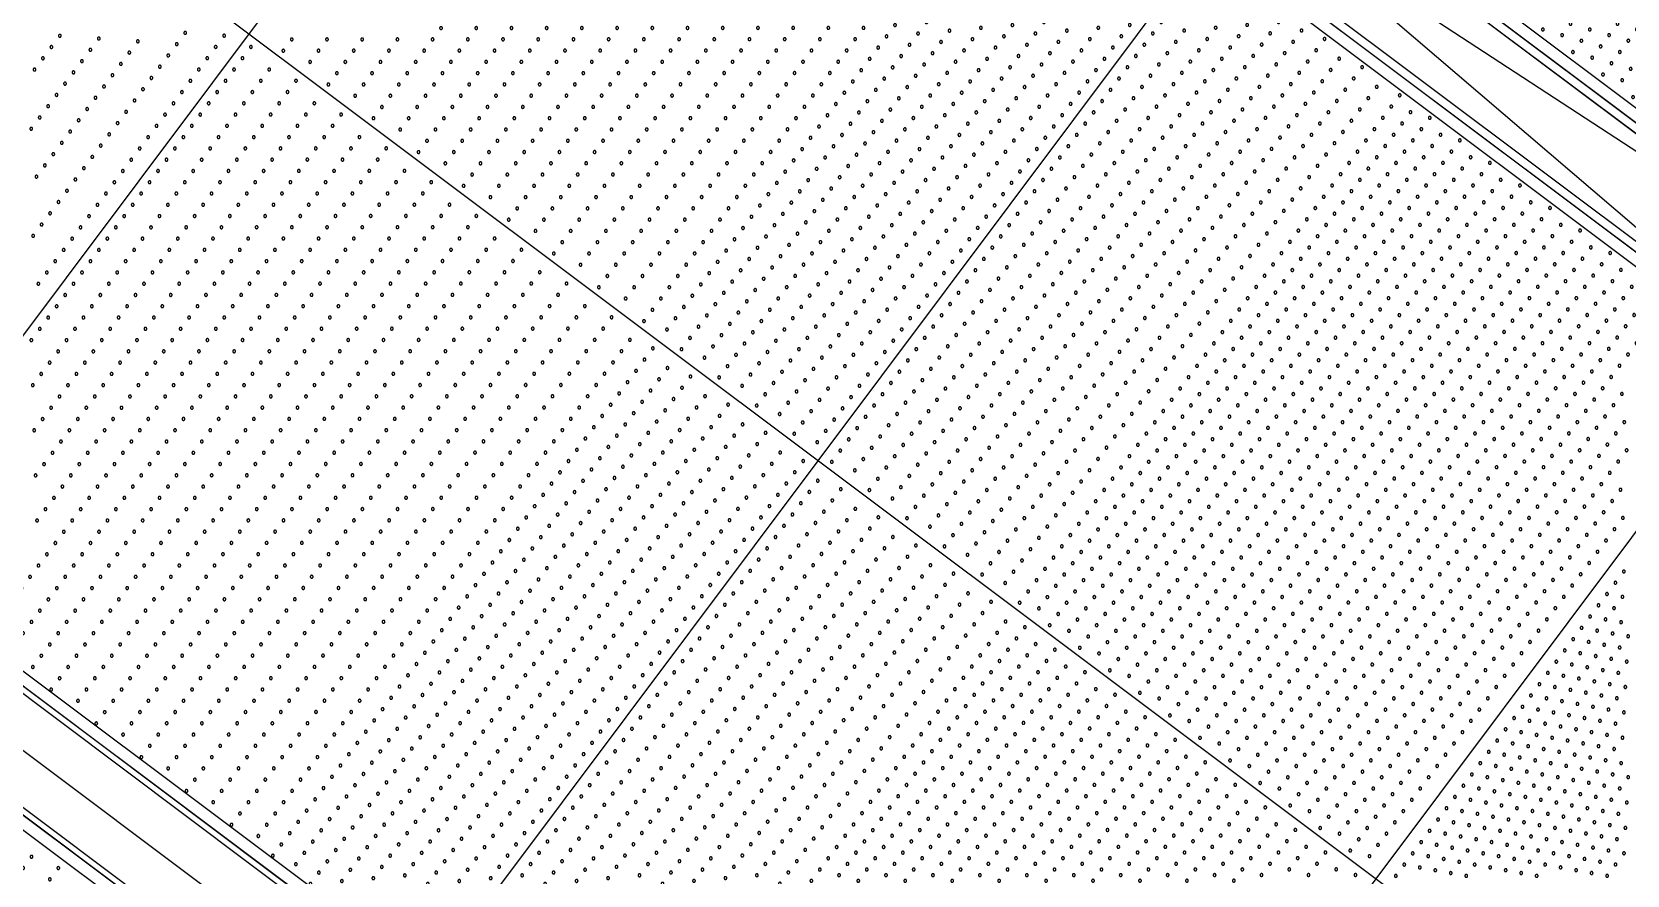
# Model space of a CAD drawing. Header units: millimetres. Extents: x 768159 to 833032, y -1374957 to -1225629.
# Drawn here: x 818188 to 821586, y -1371403 to -1369608 of the extents above; entities that cross this region are included whole.
import ezdxf
from ezdxf.xclip import XClip

# ---------------------------------------------------------------- set-up
doc = ezdxf.new("R2010")
doc.units = ezdxf.units.MM
doc.header["$LTSCALE"] = 10
doc.header["$MEASUREMENT"] = 0
doc.header["$XCLIPFRAME"] = 0
for name, color, linetype in [('I—平顶—分格线', 8, 'Continuous'), ('I—平顶—暖通', 144, 'Continuous'), ('I—平顶—造型', 122, 'Continuous')]:
    doc.layers.add(name, color=color, linetype=linetype)

# ---------------------------------------------------------------- blocks, each defined once
blk = doc.blocks.new('4560')
at = {"layer": 'I—平顶—分格线', "color": 1}
for centre in [(-2960, -20), (-2920, -35), (-2880, -20), (-2840, -35), (-2800, -20), (-2760, -35), (-2720, -20), (-2680, -35), (-2640, -20), (-2600, -35), (-2560, -20), (-2520, -35), (-2480, -20), (-2440, -35), (-2400, -20), (-2360, -35), (-2320, -20), (-2280, -35), (-2240, -20), (-2200, -35), (-2160, -20), (-2120, -35), (-2080, -20), (-2880, -50), (-2840, -65), (-2800, -50), (-2760, -65), (-2720, -50), (-2680, -65), (-2640, -50), (-2600, -65), (-2560, -50), (-2520, -65), (-2480, -50), (-2440, -65), (-2400, -50), (-2360, -65), (-2320, -50), (-2280, -65), (-2240, -50), (-2200, -65), (-2160, -50), (-2120, -65), (-2080, -50), (-2880, -80), (-2840, -95), (-2800, -80), (-2760, -95), (-2720, -80), (-2680, -95), (-2640, -80), (-2600, -95), (-2560, -80), (-2520, -95), (-2480, -80), (-2440, -95), (-2400, -80), (-2360, -95), (-2320, -80), (-2280, -95), (-2240, -80), (-2200, -95), (-2160, -80), (-2120, -95), (-2080, -80), (-2800, -110), (-2760, -125), (-2720, -110), (-2680, -125), (-2640, -110), (-2600, -125), (-2560, -110), (-2520, -125), (-2480, -110), (-2440, -125), (-2400, -110), (-2360, -125), (-2320, -110), (-2280, -125), (-2240, -110), (-2200, -125), (-2160, -110), (-2120, -125), (-2080, -110), (-2800, -140), (-2760, -155), (-2720, -140), (-2720, -170), (-2680, -155), (-2640, -140), (-2640, -170), (-2600, -155), (-2560, -140), (-2560, -170), (-2520, -155), (-2480, -140), (-2480, -170), (-2440, -155), (-2400, -140), (-2400, -170), (-2360, -155), (-2320, -140), (-2320, -170), (-2280, -155), (-2240, -140), (-2240, -170), (-2200, -155), (-2160, -140), (-2160, -170), (-2120, -155), (-2080, -140), (-2080, -170), (-2760, -185), (-2720, -200), (-2680, -185), (-2640, -200), (-2600, -185), (-2560, -200), (-2520, -185), (-2480, -200), (-2440, -185), (-2400, -200), (-2360, -185), (-2320, -200), (-2280, -185), (-2240, -200), (-2200, -185), (-2160, -200), (-2120, -185), (-2080, -200), (-2760, -215), (-2720, -230), (-2680, -215), (-2640, -230), (-2600, -215), (-2560, -230), (-2520, -215), (-2480, -230), (-2440, -215), (-2400, -230), (-2360, -215), (-2320, -230), (-2280, -215), (-2240, -230), (-2200, -215), (-2160, -230), (-2120, -215), (-2080, -230), (-2800, -260), (-2760, -245), (-2720, -260), (-2680, -245), (-2640, -260), (-2600, -245), (-2560, -260), (-2520, -245), (-2480, -260), (-2440, -245), (-2400, -260), (-2360, -245), (-2320, -260), (-2280, -245), (-2240, -260), (-2200, -245), (-2160, -260), (-2120, -245), (-2080, -260), (-2840, -305), (-2800, -290), (-2760, -275), (-2760, -305), (-2720, -290), (-2680, -275), (-2680, -305), (-2640, -290), (-2600, -275), (-2600, -305), (-2560, -290), (-2520, -275), (-2520, -305), (-2480, -290), (-2440, -275), (-2440, -305), (-2400, -290), (-2360, -275), (-2360, -305), (-2320, -290), (-2280, -275), (-2280, -305), (-2240, -290), (-2200, -275), (-2200, -305), (-2160, -290), (-2120, -275), (-2120, -305), (-2080, -290), (-2840, -335), (-2800, -320), (-2760, -335), (-2720, -320), (-2680, -335), (-2640, -320), (-2600, -335), (-2560, -320), (-2520, -335), (-2480, -320), (-2440, -335), (-2400, -320), (-2360, -335), (-2320, -320), (-2280, -335), (-2240, -320), (-2200, -335), (-2160, -320), (-2120, -335), (-2080, -320), (-2880, -350), (-2840, -365), (-2800, -350), (-2760, -365), (-2720, -350), (-2680, -365), (-2640, -350), (-2600, -365), (-2560, -350), (-2520, -365), (-2480, -350), (-2440, -365), (-2400, -350), (-2360, -365), (-2320, -350), (-2280, -365), (-2240, -350), (-2200, -365), (-2160, -350), (-2120, -365), (-2080, -350), (-2880, -380), (-2880, -410), (-2840, -395), (-2800, -380), (-2800, -410), (-2760, -395), (-2720, -380), (-2720, -410), (-2680, -395), (-2640, -380), (-2640, -410), (-2600, -395), (-2560, -380), (-2560, -410), (-2520, -395), (-2480, -380), (-2480, -410), (-2440, -395), (-2400, -380), (-2400, -410), (-2360, -395), (-2320, -380), (-2320, -410), (-2280, -395), (-2240, -380), (-2240, -410), (-2200, -395), (-2160, -380), (-2160, -410), (-2120, -395), (-2080, -380), (-2080, -410), (-2920, -425), (-2880, -440), (-2840, -425), (-2800, -440), (-2760, -425), (-2720, -440), (-2680, -425), (-2640, -440), (-2600, -425), (-2560, -440), (-2520, -425), (-2480, -440), (-2440, -425), (-2400, -440), (-2360, -425), (-2320, -440), (-2280, -425), (-2240, -440), (-2200, -425), (-2160, -440), (-2120, -425), (-2080, -440), (-2960, -470), (-2920, -455), (-2880, -470), (-2840, -455), (-2800, -470), (-2760, -455), (-2720, -470), (-2680, -455), (-2640, -470), (-2600, -455), (-2560, -470), (-2520, -455), (-2480, -470), (-2440, -455), (-2400, -470), (-2360, -455), (-2320, -470), (-2280, -455), (-2240, -470), (-2200, -455), (-2160, -470), (-2120, -455), (-2080, -470), (-2960, -500), (-2920, -485), (-2880, -500), (-2840, -485), (-2800, -500), (-2760, -485), (-2720, -500), (-2680, -485), (-2640, -500), (-2600, -485), (-2560, -500), (-2520, -485), (-2480, -500), (-2440, -485), (-2400, -500), (-2360, -485), (-2320, -500), (-2280, -485), (-2240, -500), (-2200, -485), (-2160, -500), (-2120, -485), (-2080, -500), (-2960, -530), (-2920, -515), (-2920, -545), (-2880, -530), (-2840, -515), (-2840, -545), (-2800, -530), (-2760, -515), (-2760, -545), (-2720, -530), (-2680, -515), (-2680, -545), (-2640, -530), (-2600, -515), (-2600, -545), (-2560, -530), (-2520, -515), (-2520, -545), (-2480, -530), (-2440, -515), (-2440, -545), (-2400, -530), (-2360, -515), (-2360, -545), (-2320, -530), (-2280, -515), (-2280, -545), (-2240, -530), (-2200, -515), (-2200, -545), (-2160, -530), (-2120, -515), (-2120, -545), (-2080, -530), (-2960, -560), (-2920, -575), (-2880, -560), (-2840, -575), (-2800, -560), (-2760, -575), (-2720, -560), (-2680, -575), (-2640, -560), (-2600, -575), (-2560, -560), (-2520, -575), (-2480, -560), (-2440, -575), (-2400, -560), (-2360, -575), (-2320, -560), (-2280, -575), (-2240, -560), (-2200, -575), (-2160, -560), (-2120, -575), (-2080, -560), (-2960, -590), (-2920, -605), (-2880, -590), (-2840, -605), (-2800, -590), (-2760, -605), (-2720, -590), (-2680, -605), (-2640, -590), (-2600, -605), (-2560, -590), (-2520, -605), (-2480, -590), (-2440, -605), (-2400, -590), (-2360, -605), (-2320, -590), (-2280, -605), (-2240, -590), (-2200, -605), (-2160, -590), (-2120, -605), (-2080, -590), (-2960, -620), (-2920, -635), (-2880, -620), (-2840, -635), (-2800, -620), (-2760, -635), (-2720, -620), (-2680, -635), (-2640, -620), (-2600, -635), (-2560, -620), (-2520, -635), (-2480, -620), (-2440, -635), (-2400, -620), (-2360, -635), (-2320, -620), (-2280, -635), (-2240, -620), (-2200, -635), (-2160, -620), (-2120, -635), (-2080, -620), (-2960, -650), (-2960, -680), (-2920, -665), (-2880, -650), (-2880, -680), (-2840, -665), (-2800, -650), (-2800, -680), (-2760, -665), (-2720, -650), (-2720, -680), (-2680, -665), (-2640, -650), (-2640, -680), (-2600, -665), (-2560, -650), (-2560, -680), (-2520, -665), (-2480, -650), (-2480, -680), (-2440, -665), (-2400, -650), (-2400, -680), (-2360, -665), (-2320, -650), (-2320, -680), (-2280, -665), (-2240, -650), (-2240, -680), (-2200, -665), (-2160, -650), (-2160, -680), (-2120, -665), (-2080, -650), (-2080, -680), (-2960, -710), (-2920, -695), (-2880, -710), (-2840, -695), (-2800, -710), (-2760, -695), (-2720, -710), (-2680, -695), (-2640, -710), (-2600, -695), (-2560, -710), (-2520, -695), (-2480, -710), (-2440, -695), (-2400, -710), (-2360, -695), (-2320, -710), (-2280, -695), (-2240, -710), (-2200, -695), (-2160, -710), (-2120, -695), (-2080, -710), (-2960, -740), (-2920, -725), (-2880, -740), (-2840, -725), (-2800, -740), (-2760, -725), (-2720, -740), (-2680, -725), (-2640, -740), (-2600, -725), (-2560, -740), (-2520, -725), (-2480, -740), (-2440, -725), (-2400, -740), (-2360, -725), (-2320, -740), (-2280, -725), (-2240, -740), (-2200, -725), (-2160, -740), (-2120, -725), (-2080, -740), (-2960, -770), (-2920, -755), (-2880, -770), (-2840, -755), (-2800, -770), (-2760, -755), (-2720, -770), (-2680, -755), (-2640, -770), (-2600, -755), (-2560, -770), (-2520, -755), (-2480, -770), (-2440, -755), (-2400, -770), (-2360, -755), (-2320, -770), (-2280, -755), (-2240, -770), (-2200, -755), (-2160, -770), (-2120, -755), (-2080, -770), (-2960, -800), (-2920, -785), (-2920, -815), (-2880, -800), (-2840, -785), (-2840, -815), (-2800, -800), (-2760, -785), (-2760, -815), (-2720, -800), (-2680, -785), (-2680, -815), (-2640, -800), (-2600, -785), (-2600, -815), (-2560, -800), (-2520, -785), (-2520, -815), (-2480, -800), (-2440, -785), (-2440, -815), (-2400, -800), (-2360, -785), (-2360, -815), (-2320, -800), (-2280, -785), (-2280, -815), (-2240, -800), (-2200, -785), (-2200, -815), (-2160, -800), (-2120, -785), (-2120, -815), (-2080, -800), (-2960, -830), (-2920, -845), (-2880, -830), (-2840, -845), (-2800, -830), (-2760, -845), (-2720, -830), (-2680, -845), (-2640, -830), (-2600, -845), (-2560, -830), (-2520, -845), (-2480, -830), (-2440, -845), (-2400, -830), (-2360, -845), (-2320, -830), (-2280, -845), (-2240, -830), (-2200, -845), (-2160, -830), (-2120, -845), (-2080, -830), (-2960, -860), (-2920, -875), (-2880, -860), (-2840, -875), (-2800, -860), (-2760, -875), (-2720, -860), (-2680, -875), (-2640, -860), (-2600, -875), (-2560, -860), (-2520, -875), (-2480, -860), (-2440, -875), (-2400, -860), (-2360, -875), (-2320, -860), (-2280, -875), (-2240, -860), (-2200, -875), (-2160, -860), (-2120, -875), (-2080, -860), (-2960, -890), (-2960, -920), (-2920, -905), (-2880, -890), (-2880, -920), (-2840, -905), (-2800, -890), (-2800, -920), (-2760, -905), (-2720, -890), (-2720, -920), (-2680, -905), (-2640, -890), (-2640, -920), (-2600, -905), (-2560, -890), (-2560, -920), (-2520, -905), (-2480, -890), (-2480, -920), (-2440, -905), (-2400, -890), (-2400, -920), (-2360, -905), (-2320, -890), (-2320, -920), (-2280, -905), (-2240, -890), (-2240, -920), (-2200, -905), (-2160, -890), (-2160, -920), (-2120, -905), (-2080, -890), (-2080, -920), (-2960, -950), (-2920, -935), (-2880, -950), (-2840, -935), (-2800, -950), (-2760, -935), (-2720, -950), (-2680, -935), (-2640, -950), (-2600, -935), (-2560, -950), (-2520, -935), (-2480, -950), (-2440, -935), (-2400, -950), (-2360, -935), (-2320, -950), (-2280, -935), (-2240, -950), (-2200, -935), (-2160, -950), (-2120, -935), (-2080, -950), (-2960, -980), (-2920, -965), (-2880, -980), (-2840, -965), (-2800, -980), (-2760, -965), (-2720, -980), (-2680, -965), (-2640, -980), (-2600, -965), (-2560, -980), (-2520, -965), (-2480, -980), (-2440, -965), (-2400, -980), (-2360, -965), (-2320, -980), (-2280, -965), (-2240, -980), (-2200, -965), (-2160, -980), (-2120, -965), (-2080, -980), (-2960, -1010), (-2920, -995), (-2880, -1010), (-2840, -995), (-2800, -1010), (-2760, -995), (-2720, -1010), (-2680, -995), (-2640, -1010), (-2600, -995), (-2560, -1010), (-2520, -995), (-2480, -1010), (-2440, -995), (-2400, -1010), (-2360, -995), (-2320, -1010), (-2280, -995), (-2240, -1010), (-2200, -995), (-2160, -1010), (-2120, -995), (-2080, -1010), (-2960, -1040), (-2920, -1025), (-2920, -1055), (-2880, -1040), (-2840, -1025), (-2840, -1055), (-2800, -1040), (-2760, -1025), (-2760, -1055), (-2720, -1040), (-2680, -1025), (-2680, -1055), (-2640, -1040), (-2600, -1025), (-2600, -1055), (-2560, -1040), (-2520, -1025), (-2520, -1055), (-2480, -1040), (-2440, -1025), (-2440, -1055), (-2400, -1040), (-2360, -1025), (-2360, -1055), (-2320, -1040), (-2280, -1025), (-2280, -1055), (-2240, -1040), (-2200, -1025), (-2200, -1055), (-2160, -1040), (-2120, -1025), (-2120, -1055), (-2080, -1040), (-2960, -1070), (-2920, -1085), (-2880, -1070), (-2840, -1085), (-2800, -1070), (-2760, -1085), (-2720, -1070), (-2680, -1085), (-2640, -1070), (-2600, -1085), (-2560, -1070), (-2520, -1085), (-2480, -1070), (-2440, -1085), (-2400, -1070), (-2360, -1085), (-2320, -1070), (-2280, -1085), (-2240, -1070), (-2200, -1085), (-2160, -1070), (-2120, -1085), (-2080, -1070), (-2960, -1100), (-2920, -1115), (-2880, -1100), (-2840, -1115), (-2800, -1100), (-2760, -1115), (-2720, -1100), (-2680, -1115), (-2640, -1100), (-2600, -1115), (-2560, -1100), (-2520, -1115), (-2480, -1100), (-2440, -1115), (-2400, -1100), (-2360, -1115), (-2320, -1100), (-2280, -1115), (-2240, -1100), (-2200, -1115), (-2160, -1100), (-2120, -1115), (-2080, -1100), (-2960, -1130), (-2920, -1145), (-2880, -1130), (-2840, -1145), (-2800, -1130), (-2760, -1145), (-2720, -1130), (-2680, -1145), (-2640, -1130), (-2600, -1145), (-2560, -1130), (-2520, -1145), (-2480, -1130), (-2440, -1145), (-2400, -1130), (-2360, -1145), (-2320, -1130), (-2280, -1145), (-2240, -1130), (-2200, -1145), (-2160, -1130), (-2120, -1145), (-2080, -1130), (-2960, -1160), (-2960, -1190), (-2920, -1175), (-2880, -1160), (-2880, -1190), (-2840, -1175), (-2800, -1160), (-2800, -1190), (-2760, -1175), (-2720, -1160), (-2720, -1190), (-2680, -1175), (-2640, -1160), (-2640, -1190), (-2600, -1175), (-2560, -1160), (-2560, -1190), (-2520, -1175), (-2480, -1160), (-2480, -1190), (-2440, -1175), (-2400, -1160), (-2400, -1190), (-2360, -1175), (-2320, -1160), (-2320, -1190), (-2280, -1175), (-2240, -1160), (-2240, -1190), (-2200, -1175), (-2160, -1160), (-2160, -1190), (-2120, -1175), (-2080, -1160), (-2080, -1190), (-2960, -1220), (-2920, -1205), (-2880, -1220), (-2840, -1205), (-2800, -1220), (-2760, -1205), (-2720, -1220), (-2680, -1205), (-2640, -1220), (-2600, -1205), (-2560, -1220), (-2520, -1205), (-2480, -1220), (-2440, -1205), (-2400, -1220), (-2360, -1205), (-2320, -1220), (-2280, -1205), (-2240, -1220), (-2200, -1205), (-2160, -1220), (-2120, -1205), (-2080, -1220), (-2960, -1250), (-2920, -1235), (-2880, -1250), (-2840, -1235), (-2800, -1250), (-2760, -1235), (-2720, -1250), (-2680, -1235), (-2640, -1250), (-2600, -1235), (-2560, -1250), (-2520, -1235), (-2480, -1250), (-2440, -1235), (-2400, -1250), (-2360, -1235), (-2320, -1250), (-2280, -1235), (-2240, -1250), (-2200, -1235), (-2160, -1250), (-2120, -1235), (-2080, -1250), (-2960, -1280), (-2920, -1265), (-2880, -1280), (-2840, -1265), (-2800, -1280), (-2760, -1265), (-2720, -1280), (-2680, -1265), (-2640, -1280), (-2600, -1265), (-2560, -1280), (-2520, -1265), (-2480, -1280), (-2440, -1265), (-2400, -1280), (-2360, -1265), (-2320, -1280), (-2280, -1265), (-2240, -1280), (-2200, -1265), (-2160, -1280), (-2120, -1265), (-2080, -1280), (-2960, -1310), (-2920, -1295), (-2920, -1325), (-2880, -1310), (-2840, -1295), (-2840, -1325), (-2800, -1310), (-2760, -1295), (-2760, -1325), (-2720, -1310), (-2680, -1295), (-2680, -1325), (-2640, -1310), (-2600, -1295), (-2600, -1325), (-2560, -1310), (-2520, -1295), (-2520, -1325), (-2480, -1310), (-2440, -1295), (-2440, -1325), (-2400, -1310), (-2360, -1295), (-2360, -1325), (-2320, -1310), (-2280, -1295), (-2280, -1325), (-2240, -1310), (-2200, -1295), (-2200, -1325), (-2160, -1310), (-2120, -1295), (-2120, -1325), (-2080, -1310), (-2960, -1340), (-2920, -1355), (-2880, -1340), (-2840, -1355), (-2800, -1340), (-2760, -1355), (-2720, -1340), (-2680, -1355), (-2640, -1340), (-2600, -1355), (-2560, -1340), (-2520, -1355), (-2480, -1340), (-2440, -1355), (-2400, -1340), (-2360, -1355), (-2320, -1340), (-2280, -1355), (-2240, -1340), (-2200, -1355), (-2160, -1340), (-2120, -1355), (-2080, -1340), (-2960, -1370), (-2920, -1385), (-2880, -1370), (-2840, -1385), (-2800, -1370), (-2760, -1385), (-2720, -1370), (-2680, -1385), (-2640, -1370), (-2600, -1385), (-2560, -1370), (-2520, -1385), (-2480, -1370), (-2440, -1385), (-2400, -1370), (-2360, -1385), (-2320, -1370), (-2280, -1385), (-2240, -1370), (-2200, -1385), (-2160, -1370), (-2120, -1385), (-2080, -1370)]:
    blk.add_circle(centre, 3, dxfattribs=at)
at = {"layer": 'I—平顶—分格线', "color": 3}
for centre in [(-2040, -35), (-1990, -20), (-1940, -35), (-1890, -20), (-1840, -35), (-1790, -20), (-1740, -35), (-1690, -20), (-1640, -35), (-1590, -20), (-1540, -35), (-1490, -20), (-1440, -35), (-1390, -20), (-1340, -35), (-1290, -20), (-1240, -35), (-1190, -20), (-1140, -35), (-1090, -20), (-2040, -65), (-1990, -50), (-1940, -65), (-1890, -50), (-1840, -65), (-1790, -50), (-1740, -65), (-1690, -50), (-1640, -65), (-1590, -50), (-1540, -65), (-1490, -50), (-1440, -65), (-1390, -50), (-1340, -65), (-1290, -50), (-1240, -65), (-1190, -50), (-1140, -65), (-1090, -50), (-2040, -95), (-1990, -80), (-1940, -95), (-1890, -80), (-1840, -95), (-1790, -80), (-1740, -95), (-1690, -80), (-1640, -95), (-1590, -80), (-1540, -95), (-1490, -80), (-1440, -95), (-1390, -80), (-1340, -95), (-1290, -80), (-1240, -95), (-1190, -80), (-1140, -95), (-1090, -80), (-2040, -125), (-1990, -110), (-1940, -125), (-1890, -110), (-1840, -125), (-1790, -110), (-1740, -125), (-1690, -110), (-1640, -125), (-1590, -110), (-1540, -125), (-1490, -110), (-1440, -125), (-1390, -110), (-1340, -125), (-1290, -110), (-1240, -125), (-1190, -110), (-1140, -125), (-1090, -110), (-2040, -155), (-1990, -140), (-1990, -170), (-1940, -155), (-1890, -140), (-1890, -170), (-1840, -155), (-1790, -140), (-1790, -170), (-1740, -155), (-1690, -140), (-1690, -170), (-1640, -155), (-1590, -140), (-1590, -170), (-1540, -155), (-1490, -140), (-1490, -170), (-1440, -155), (-1390, -140), (-1390, -170), (-1340, -155), (-1290, -140), (-1290, -170), (-1240, -155), (-1190, -140), (-1190, -170), (-1140, -155), (-1090, -140), (-1090, -170), (-2040, -185), (-1990, -200), (-1940, -185), (-1890, -200), (-1840, -185), (-1790, -200), (-1740, -185), (-1690, -200), (-1640, -185), (-1590, -200), (-1540, -185), (-1490, -200), (-1440, -185), (-1390, -200), (-1340, -185), (-1290, -200), (-1240, -185), (-1190, -200), (-1140, -185), (-1090, -200), (-2040, -215), (-1990, -230), (-1940, -215), (-1890, -230), (-1840, -215), (-1790, -230), (-1740, -215), (-1690, -230), (-1640, -215), (-1590, -230), (-1540, -215), (-1490, -230), (-1440, -215), (-1390, -230), (-1340, -215), (-1290, -230), (-1240, -215), (-1190, -230), (-1140, -215), (-1090, -230), (-2040, -245), (-1990, -260), (-1940, -245), (-1890, -260), (-1840, -245), (-1790, -260), (-1740, -245), (-1690, -260), (-1640, -245), (-1590, -260), (-1540, -245), (-1490, -260), (-1440, -245), (-1390, -260), (-1340, -245), (-1290, -260), (-1240, -245), (-1190, -260), (-1140, -245), (-1090, -260), (-2040, -275), (-2040, -305), (-1990, -290), (-1940, -275), (-1940, -305), (-1890, -290), (-1840, -275), (-1840, -305), (-1790, -290), (-1740, -275), (-1740, -305), (-1690, -290), (-1640, -275), (-1640, -305), (-1590, -290), (-1540, -275), (-1540, -305), (-1490, -290), (-1440, -275), (-1440, -305), (-1390, -290), (-1340, -275), (-1340, -305), (-1290, -290), (-1240, -275), (-1240, -305), (-1190, -290), (-1140, -275), (-1140, -305), (-1090, -290), (-2040, -335), (-1990, -320), (-1940, -335), (-1890, -320), (-1840, -335), (-1790, -320), (-1740, -335), (-1690, -320), (-1640, -335), (-1590, -320), (-1540, -335), (-1490, -320), (-1440, -335), (-1390, -320), (-1340, -335), (-1290, -320), (-1240, -335), (-1190, -320), (-1140, -335), (-1090, -320), (-2040, -365), (-1990, -350), (-1940, -365), (-1890, -350), (-1840, -365), (-1790, -350), (-1740, -365), (-1690, -350), (-1640, -365), (-1590, -350), (-1540, -365), (-1490, -350), (-1440, -365), (-1390, -350), (-1340, -365), (-1290, -350), (-1240, -365), (-1190, -350), (-1140, -365), (-1090, -350), (-2040, -395), (-1990, -380), (-1990, -410), (-1940, -395), (-1890, -380), (-1890, -410), (-1840, -395), (-1790, -380), (-1790, -410), (-1740, -395), (-1690, -380), (-1690, -410), (-1640, -395), (-1590, -380), (-1590, -410), (-1540, -395), (-1490, -380), (-1490, -410), (-1440, -395), (-1390, -380), (-1390, -410), (-1340, -395), (-1290, -380), (-1290, -410), (-1240, -395), (-1190, -380), (-1190, -410), (-1140, -395), (-1090, -380), (-1090, -410), (-2040, -425), (-1990, -440), (-1940, -425), (-1890, -440), (-1840, -425), (-1790, -440), (-1740, -425), (-1690, -440), (-1640, -425), (-1590, -440), (-1540, -425), (-1490, -440), (-1440, -425), (-1390, -440), (-1340, -425), (-1290, -440), (-1240, -425), (-1190, -440), (-1140, -425), (-1090, -440), (-2040, -455), (-1990, -470), (-1940, -455), (-1890, -470), (-1840, -455), (-1790, -470), (-1740, -455), (-1690, -470), (-1640, -455), (-1590, -470), (-1540, -455), (-1490, -470), (-1440, -455), (-1390, -470), (-1340, -455), (-1290, -470), (-1240, -455), (-1190, -470), (-1140, -455), (-1090, -470), (-2040, -485), (-1990, -500), (-1940, -485), (-1890, -500), (-1840, -485), (-1790, -500), (-1740, -485), (-1690, -500), (-1640, -485), (-1590, -500), (-1540, -485), (-1490, -500), (-1440, -485), (-1390, -500), (-1340, -485), (-1290, -500), (-1240, -485), (-1190, -500), (-1140, -485), (-1090, -500), (-2040, -515), (-2040, -545), (-1990, -530), (-1940, -515), (-1940, -545), (-1890, -530), (-1840, -515), (-1840, -545), (-1790, -530), (-1740, -515), (-1740, -545), (-1690, -530), (-1640, -515), (-1640, -545), (-1590, -530), (-1540, -515), (-1540, -545), (-1490, -530), (-1440, -515), (-1440, -545), (-1390, -530), (-1340, -515), (-1340, -545), (-1290, -530), (-1240, -515), (-1240, -545), (-1190, -530), (-1140, -515), (-1140, -545), (-1090, -530), (-2040, -575), (-1990, -560), (-1940, -575), (-1890, -560), (-1840, -575), (-1790, -560), (-1740, -575), (-1690, -560), (-1640, -575), (-1590, -560), (-1540, -575), (-1490, -560), (-1440, -575), (-1390, -560), (-1340, -575), (-1290, -560), (-1240, -575), (-1190, -560), (-1140, -575), (-1090, -560), (-2040, -605), (-1990, -590), (-1940, -605), (-1890, -590), (-1840, -605), (-1790, -590), (-1740, -605), (-1690, -590), (-1640, -605), (-1590, -590), (-1540, -605), (-1490, -590), (-1440, -605), (-1390, -590), (-1340, -605), (-1290, -590), (-1240, -605), (-1190, -590), (-1140, -605), (-1090, -590), (-2040, -635), (-1990, -620), (-1940, -635), (-1890, -620), (-1840, -635), (-1790, -620), (-1740, -635), (-1690, -620), (-1640, -635), (-1590, -620), (-1540, -635), (-1490, -620), (-1440, -635), (-1390, -620), (-1340, -635), (-1290, -620), (-1240, -635), (-1190, -620), (-1140, -635), (-1090, -620), (-2040, -665), (-1990, -650), (-1990, -680), (-1940, -665), (-1890, -650), (-1890, -680), (-1840, -665), (-1790, -650), (-1790, -680), (-1740, -665), (-1690, -650), (-1690, -680), (-1640, -665), (-1590, -650), (-1590, -680), (-1540, -665), (-1490, -650), (-1490, -680), (-1440, -665), (-1390, -650), (-1390, -680), (-1340, -665), (-1290, -650), (-1290, -680), (-1240, -665), (-1190, -650), (-1190, -680), (-1140, -665), (-1090, -650), (-1090, -680), (-2040, -695), (-1990, -710), (-1940, -695), (-1890, -710), (-1840, -695), (-1790, -710), (-1740, -695), (-1690, -710), (-1640, -695), (-1590, -710), (-1540, -695), (-1490, -710), (-1440, -695), (-1390, -710), (-1340, -695), (-1290, -710), (-1240, -695), (-1190, -710), (-1140, -695), (-1090, -710), (-2040, -725), (-1990, -740), (-1940, -725), (-1890, -740), (-1840, -725), (-1790, -740), (-1740, -725), (-1690, -740), (-1640, -725), (-1590, -740), (-1540, -725), (-1490, -740), (-1440, -725), (-1390, -740), (-1340, -725), (-1290, -740), (-1240, -725), (-1190, -740), (-1140, -725), (-1090, -740), (-2040, -755), (-1990, -770), (-1940, -755), (-1890, -770), (-1840, -755), (-1790, -770), (-1740, -755), (-1690, -770), (-1640, -755), (-1590, -770), (-1540, -755), (-1490, -770), (-1440, -755), (-1390, -770), (-1340, -755), (-1290, -770), (-1240, -755), (-1190, -770), (-1140, -755), (-1090, -770), (-2040, -785), (-2040, -815), (-1990, -800), (-1940, -785), (-1940, -815), (-1890, -800), (-1840, -785), (-1840, -815), (-1790, -800), (-1740, -785), (-1740, -815), (-1690, -800), (-1640, -785), (-1640, -815), (-1590, -800), (-1540, -785), (-1540, -815), (-1490, -800), (-1440, -785), (-1440, -815), (-1390, -800), (-1340, -785), (-1340, -815), (-1290, -800), (-1240, -785), (-1240, -815), (-1190, -800), (-1140, -785), (-1140, -815), (-1090, -800), (-2040, -845), (-1990, -830), (-1940, -845), (-1890, -830), (-1840, -845), (-1790, -830), (-1740, -845), (-1690, -830), (-1640, -845), (-1590, -830), (-1540, -845), (-1490, -830), (-1440, -845), (-1390, -830), (-1340, -845), (-1290, -830), (-1240, -845), (-1190, -830), (-1140, -845), (-1090, -830), (-2040, -875), (-1990, -860), (-1940, -875), (-1890, -860), (-1840, -875), (-1790, -860), (-1740, -875), (-1690, -860), (-1640, -875), (-1590, -860), (-1540, -875), (-1490, -860), (-1440, -875), (-1390, -860), (-1340, -875), (-1290, -860), (-1240, -875), (-1190, -860), (-1140, -875), (-1090, -860), (-2040, -905), (-1990, -890), (-1990, -920), (-1940, -905), (-1890, -890), (-1890, -920), (-1840, -905), (-1790, -890), (-1790, -920), (-1740, -905), (-1690, -890), (-1690, -920), (-1640, -905), (-1590, -890), (-1590, -920), (-1540, -905), (-1490, -890), (-1490, -920), (-1440, -905), (-1390, -890), (-1390, -920), (-1340, -905), (-1290, -890), (-1290, -920), (-1240, -905), (-1190, -890), (-1190, -920), (-1140, -905), (-1090, -890), (-1090, -920), (-2040, -935), (-1990, -950), (-1940, -935), (-1890, -950), (-1840, -935), (-1790, -950), (-1740, -935), (-1690, -950), (-1640, -935), (-1590, -950), (-1540, -935), (-1490, -950), (-1440, -935), (-1390, -950), (-1340, -935), (-1290, -950), (-1240, -935), (-1190, -950), (-1140, -935), (-1090, -950), (-2040, -965), (-1990, -980), (-1940, -965), (-1890, -980), (-1840, -965), (-1790, -980), (-1740, -965), (-1690, -980), (-1640, -965), (-1590, -980), (-1540, -965), (-1490, -980), (-1440, -965), (-1390, -980), (-1340, -965), (-1290, -980), (-1240, -965), (-1190, -980), (-1140, -965), (-1090, -980), (-2040, -995), (-1990, -1010), (-1940, -995), (-1890, -1010), (-1840, -995), (-1790, -1010), (-1740, -995), (-1690, -1010), (-1640, -995), (-1590, -1010), (-1540, -995), (-1490, -1010), (-1440, -995), (-1390, -1010), (-1340, -995), (-1290, -1010), (-1240, -995), (-1190, -1010), (-1140, -995), (-1090, -1010), (-2040, -1025), (-2040, -1055), (-1990, -1040), (-1940, -1025), (-1940, -1055), (-1890, -1040), (-1840, -1025), (-1840, -1055), (-1790, -1040), (-1740, -1025), (-1740, -1055), (-1690, -1040), (-1640, -1025), (-1640, -1055), (-1590, -1040), (-1540, -1025), (-1540, -1055), (-1490, -1040), (-1440, -1025), (-1440, -1055), (-1390, -1040), (-1340, -1025), (-1340, -1055), (-1290, -1040), (-1240, -1025), (-1240, -1055), (-1190, -1040), (-1140, -1025), (-1140, -1055), (-1090, -1040), (-2040, -1085), (-1990, -1070), (-1940, -1085), (-1890, -1070), (-1840, -1085), (-1790, -1070), (-1740, -1085), (-1690, -1070), (-1640, -1085), (-1590, -1070), (-1540, -1085), (-1490, -1070), (-1440, -1085), (-1390, -1070), (-1340, -1085), (-1290, -1070), (-1240, -1085), (-1190, -1070), (-1140, -1085), (-1090, -1070), (-2040, -1115), (-1990, -1100), (-1940, -1115), (-1890, -1100), (-1840, -1115), (-1790, -1100), (-1740, -1115), (-1690, -1100), (-1640, -1115), (-1590, -1100), (-1540, -1115), (-1490, -1100), (-1440, -1115), (-1390, -1100), (-1340, -1115), (-1290, -1100), (-1240, -1115), (-1190, -1100), (-1140, -1115), (-1090, -1100), (-2040, -1145), (-1990, -1130), (-1940, -1145), (-1890, -1130), (-1840, -1145), (-1790, -1130), (-1740, -1145), (-1690, -1130), (-1640, -1145), (-1590, -1130), (-1540, -1145), (-1490, -1130), (-1440, -1145), (-1390, -1130), (-1340, -1145), (-1290, -1130), (-1240, -1145), (-1190, -1130), (-1140, -1145), (-1090, -1130), (-2040, -1175), (-1990, -1160), (-1990, -1190), (-1940, -1175), (-1890, -1160), (-1890, -1190), (-1840, -1175), (-1790, -1160), (-1790, -1190), (-1740, -1175), (-1690, -1160), (-1690, -1190), (-1640, -1175), (-1590, -1160), (-1590, -1190), (-1540, -1175), (-1490, -1160), (-1490, -1190), (-1440, -1175), (-1390, -1160), (-1390, -1190), (-1340, -1175), (-1290, -1160), (-1290, -1190), (-1240, -1175), (-1190, -1160), (-1190, -1190), (-1140, -1175), (-1090, -1160), (-1090, -1190), (-2040, -1205), (-1990, -1220), (-1940, -1205), (-1890, -1220), (-1840, -1205), (-1790, -1220), (-1740, -1205), (-1690, -1220), (-1640, -1205), (-1590, -1220), (-1540, -1205), (-1490, -1220), (-1440, -1205), (-1390, -1220), (-1340, -1205), (-1290, -1220), (-1240, -1205), (-1190, -1220), (-1140, -1205), (-1090, -1220), (-2040, -1235), (-1990, -1250), (-1940, -1235), (-1890, -1250), (-1840, -1235), (-1790, -1250), (-1740, -1235), (-1690, -1250), (-1640, -1235), (-1590, -1250), (-1540, -1235), (-1490, -1250), (-1440, -1235), (-1390, -1250), (-1340, -1235), (-1290, -1250), (-1240, -1235), (-1190, -1250), (-1140, -1235), (-1090, -1250), (-2040, -1265), (-1990, -1280), (-1940, -1265), (-1890, -1280), (-1840, -1265), (-1790, -1280), (-1740, -1265), (-1690, -1280), (-1640, -1265), (-1590, -1280), (-1540, -1265), (-1490, -1280), (-1440, -1265), (-1390, -1280), (-1340, -1265), (-1290, -1280), (-1240, -1265), (-1190, -1280), (-1140, -1265), (-1090, -1280), (-2040, -1295), (-2040, -1325), (-1990, -1310), (-1940, -1295), (-1940, -1325), (-1890, -1310), (-1840, -1295), (-1840, -1325), (-1790, -1310), (-1740, -1295), (-1740, -1325), (-1690, -1310), (-1640, -1295), (-1640, -1325), (-1590, -1310), (-1540, -1295), (-1540, -1325), (-1490, -1310), (-1440, -1295), (-1440, -1325), (-1390, -1310), (-1340, -1295), (-1340, -1325), (-1290, -1310), (-1240, -1295), (-1240, -1325), (-1190, -1310), (-1140, -1295), (-1140, -1325), (-1090, -1310), (-2040, -1355), (-1990, -1340), (-1940, -1355), (-1890, -1340), (-1840, -1355), (-1790, -1340), (-1740, -1355), (-1690, -1340), (-1640, -1355), (-1590, -1340), (-1540, -1355), (-1490, -1340), (-1440, -1355), (-1390, -1340), (-1340, -1355), (-1290, -1340), (-1240, -1355), (-1190, -1340), (-1140, -1355), (-1090, -1340), (-2040, -1385), (-1990, -1370), (-1940, -1385), (-1890, -1370), (-1840, -1385), (-1790, -1370), (-1740, -1385), (-1690, -1370), (-1640, -1385), (-1590, -1370), (-1540, -1385), (-1490, -1370), (-1440, -1385), (-1390, -1370), (-1340, -1385), (-1290, -1370), (-1240, -1385), (-1190, -1370), (-1140, -1385), (-1090, -1370)]:
    blk.add_circle(centre, 3, dxfattribs=at)
at = {"layer": 'I—平顶—分格线'}
for centre in [(-1040, -35), (-980, -20), (-920, -35), (-860, -20), (-800, -35), (-740, -20), (-680, -35), (-620, -20), (-560, -35), (-500, -20), (-440, -35), (-380, -20), (-320, -35), (-260, -20), (-200, -35), (-140, -20), (-80, -35), (-20, -20), (-1040, -65), (-980, -50), (-920, -65), (-860, -50), (-800, -65), (-740, -50), (-680, -65), (-620, -50), (-560, -65), (-500, -50), (-440, -65), (-380, -50), (-320, -65), (-260, -50), (-200, -65), (-140, -50), (-80, -65), (-20, -50), (-1040, -95), (-980, -80), (-920, -95), (-860, -80), (-800, -95), (-740, -80), (-680, -95), (-620, -80), (-560, -95), (-500, -80), (-440, -95), (-380, -80), (-320, -95), (-260, -80), (-200, -95), (-140, -80), (-80, -95), (-20, -80), (-1040, -125), (-980, -110), (-920, -125), (-860, -110), (-800, -125), (-740, -110), (-680, -125), (-620, -110), (-560, -125), (-500, -110), (-440, -125), (-380, -110), (-320, -125), (-260, -110), (-200, -125), (-140, -110), (-80, -125), (-20, -110), (-1040, -155), (-980, -140), (-980, -170), (-920, -155), (-860, -140), (-860, -170), (-800, -155), (-740, -140), (-740, -170), (-680, -155), (-620, -140), (-620, -170), (-560, -155), (-500, -140), (-500, -170), (-440, -155), (-380, -140), (-380, -170), (-320, -155), (-260, -140), (-260, -170), (-200, -155), (-140, -140), (-140, -170), (-80, -155), (-20, -140), (-20, -170), (-1040, -185), (-980, -200), (-920, -185), (-860, -200), (-800, -185), (-740, -200), (-680, -185), (-620, -200), (-560, -185), (-500, -200), (-440, -185), (-380, -200), (-320, -185), (-260, -200), (-200, -185), (-140, -200), (-80, -185), (-20, -200), (-1040, -215), (-980, -230), (-920, -215), (-860, -230), (-800, -215), (-740, -230), (-680, -215), (-620, -230), (-560, -215), (-500, -230), (-440, -215), (-380, -230), (-320, -215), (-260, -230), (-200, -215), (-140, -230), (-80, -215), (-20, -230), (-1040, -245), (-980, -260), (-920, -245), (-860, -260), (-800, -245), (-740, -260), (-680, -245), (-620, -260), (-560, -245), (-500, -260), (-440, -245), (-380, -260), (-320, -245), (-260, -260), (-200, -245), (-140, -260), (-80, -245), (-20, -260), (-1040, -275), (-1040, -305), (-980, -290), (-920, -275), (-920, -305), (-860, -290), (-800, -275), (-800, -305), (-740, -290), (-680, -275), (-680, -305), (-620, -290), (-560, -275), (-560, -305), (-500, -290), (-440, -275), (-440, -305), (-380, -290), (-320, -275), (-320, -305), (-260, -290), (-200, -275), (-200, -305), (-140, -290), (-80, -275), (-80, -305), (-20, -290), (-1040, -335), (-980, -320), (-920, -335), (-860, -320), (-800, -335), (-740, -320), (-680, -335), (-620, -320), (-560, -335), (-500, -320), (-440, -335), (-380, -320), (-320, -335), (-260, -320), (-200, -335), (-140, -320), (-80, -335), (-20, -320), (-1040, -365), (-980, -350), (-920, -365), (-860, -350), (-800, -365), (-740, -350), (-680, -365), (-620, -350), (-560, -365), (-500, -350), (-440, -365), (-380, -350), (-320, -365), (-260, -350), (-200, -365), (-140, -350), (-80, -365), (-20, -350), (-1040, -395), (-980, -380), (-980, -410), (-920, -395), (-860, -380), (-860, -410), (-800, -395), (-740, -380), (-740, -410), (-680, -395), (-620, -380), (-620, -410), (-560, -395), (-500, -380), (-500, -410), (-440, -395), (-380, -380), (-380, -410), (-320, -395), (-260, -380), (-260, -410), (-200, -395), (-140, -380), (-140, -410), (-80, -395), (-20, -380), (-20, -410), (-1040, -425), (-980, -440), (-920, -425), (-860, -440), (-800, -425), (-740, -440), (-680, -425), (-620, -440), (-560, -425), (-500, -440), (-440, -425), (-380, -440), (-320, -425), (-260, -440), (-200, -425), (-140, -440), (-80, -425), (-20, -440), (-1040, -455), (-980, -470), (-920, -455), (-860, -470), (-800, -455), (-740, -470), (-680, -455), (-620, -470), (-560, -455), (-500, -470), (-440, -455), (-380, -470), (-320, -455), (-260, -470), (-200, -455), (-140, -470), (-80, -455), (-20, -470), (-1040, -485), (-980, -500), (-920, -485), (-860, -500), (-800, -485), (-740, -500), (-680, -485), (-620, -500), (-560, -485), (-500, -500), (-440, -485), (-380, -500), (-320, -485), (-260, -500), (-200, -485), (-140, -500), (-80, -485), (-20, -500), (-1040, -515), (-1040, -545), (-980, -530), (-920, -515), (-920, -545), (-860, -530), (-800, -515), (-800, -545), (-740, -530), (-680, -515), (-680, -545), (-620, -530), (-560, -515), (-560, -545), (-500, -530), (-440, -515), (-440, -545), (-380, -530), (-320, -515), (-320, -545), (-260, -530), (-200, -515), (-200, -545), (-140, -530), (-80, -515), (-80, -545), (-20, -530), (-1040, -575), (-980, -560), (-920, -575), (-860, -560), (-800, -575), (-740, -560), (-680, -575), (-620, -560), (-560, -575), (-500, -560), (-440, -575), (-380, -560), (-320, -575), (-260, -560), (-200, -575), (-140, -560), (-80, -575), (-20, -560), (-1040, -605), (-980, -590), (-920, -605), (-860, -590), (-800, -605), (-740, -590), (-680, -605), (-620, -590), (-560, -605), (-500, -590), (-440, -605), (-380, -590), (-320, -605), (-260, -590), (-200, -605), (-140, -590), (-80, -605), (-20, -590), (-1040, -635), (-980, -620), (-920, -635), (-860, -620), (-800, -635), (-740, -620), (-680, -635), (-620, -620), (-560, -635), (-500, -620), (-440, -635), (-380, -620), (-320, -635), (-260, -620), (-200, -635), (-140, -620), (-80, -635), (-20, -620), (-1040, -665), (-980, -650), (-980, -680), (-920, -665), (-860, -650), (-860, -680), (-800, -665), (-740, -650), (-740, -680), (-680, -665), (-620, -650), (-620, -680), (-560, -665), (-500, -650), (-500, -680), (-440, -665), (-380, -650), (-380, -680), (-320, -665), (-260, -650), (-260, -680), (-200, -665), (-140, -650), (-140, -680), (-80, -665), (-20, -650), (-20, -680), (-1040, -695), (-980, -710), (-920, -695), (-860, -710), (-800, -695), (-740, -710), (-680, -695), (-620, -710), (-560, -695), (-500, -710), (-440, -695), (-380, -710), (-320, -695), (-260, -710), (-200, -695), (-140, -710), (-80, -695), (-20, -710), (-1040, -725), (-980, -740), (-920, -725), (-860, -740), (-800, -725), (-740, -740), (-680, -725), (-620, -740), (-560, -725), (-500, -740), (-440, -725), (-380, -740), (-320, -725), (-260, -740), (-200, -725), (-140, -740), (-80, -725), (-20, -740), (-1040, -755), (-980, -770), (-920, -755), (-860, -770), (-800, -755), (-740, -770), (-680, -755), (-620, -770), (-560, -755), (-500, -770), (-440, -755), (-380, -770), (-320, -755), (-260, -770), (-200, -755), (-140, -770), (-80, -755), (-20, -770), (-1040, -785), (-1040, -815), (-980, -800), (-920, -785), (-920, -815), (-860, -800), (-800, -785), (-800, -815), (-740, -800), (-680, -785), (-680, -815), (-620, -800), (-560, -785), (-560, -815), (-500, -800), (-440, -785), (-440, -815), (-380, -800), (-320, -785), (-320, -815), (-260, -800), (-200, -785), (-200, -815), (-140, -800), (-80, -785), (-80, -815), (-20, -800), (-1040, -845), (-980, -830), (-920, -845), (-860, -830), (-800, -845), (-740, -830), (-680, -845), (-620, -830), (-560, -845), (-500, -830), (-440, -845), (-380, -830), (-320, -845), (-260, -830), (-200, -845), (-140, -830), (-80, -845), (-1040, -875), (-980, -860), (-920, -875), (-860, -860), (-800, -875), (-740, -860), (-680, -875), (-620, -860), (-560, -875), (-500, -860), (-440, -875), (-380, -860), (-320, -875), (-260, -860), (-200, -875), (-140, -860), (-80, -875), (-1040, -905), (-980, -890), (-980, -920), (-920, -905), (-860, -890), (-860, -920), (-800, -905), (-740, -890), (-740, -920), (-680, -905), (-620, -890), (-620, -920), (-560, -905), (-500, -890), (-500, -920), (-440, -905), (-380, -890), (-380, -920), (-320, -905), (-260, -890), (-260, -920), (-200, -905), (-140, -890), (-140, -920), (-1040, -935), (-980, -950), (-920, -935), (-860, -950), (-800, -935), (-740, -950), (-680, -935), (-620, -950), (-560, -935), (-500, -950), (-440, -935), (-380, -950), (-320, -935), (-260, -950), (-200, -935), (-140, -950), (-1040, -965), (-980, -980), (-920, -965), (-860, -980), (-800, -965), (-740, -980), (-680, -965), (-620, -980), (-560, -965), (-500, -980), (-440, -965), (-380, -980), (-320, -965), (-260, -980), (-200, -965), (-1040, -995), (-980, -1010), (-920, -995), (-860, -1010), (-800, -995), (-740, -1010), (-680, -995), (-620, -1010), (-560, -995), (-500, -1010), (-440, -995), (-380, -1010), (-320, -995), (-260, -1010), (-200, -995), (-1040, -1025), (-1040, -1055), (-980, -1040), (-920, -1025), (-920, -1055), (-860, -1040), (-800, -1025), (-800, -1055), (-740, -1040), (-680, -1025), (-680, -1055), (-620, -1040), (-560, -1025), (-560, -1055), (-500, -1040), (-440, -1025), (-440, -1055), (-380, -1040), (-320, -1025), (-320, -1055), (-260, -1040), (-200, -1025), (-1040, -1085), (-980, -1070), (-920, -1085), (-860, -1070), (-800, -1085), (-740, -1070), (-680, -1085), (-620, -1070), (-560, -1085), (-500, -1070), (-440, -1085), (-380, -1070), (-320, -1085), (-260, -1070), (-1040, -1115), (-980, -1100), (-920, -1115), (-860, -1100), (-800, -1115), (-740, -1100), (-680, -1115), (-620, -1100), (-560, -1115), (-500, -1100), (-440, -1115), (-380, -1100), (-320, -1115), (-260, -1100), (-1040, -1145), (-980, -1130), (-920, -1145), (-860, -1130), (-800, -1145), (-740, -1130), (-680, -1145), (-620, -1130), (-560, -1145), (-500, -1130), (-440, -1145), (-380, -1130), (-320, -1145), (-1040, -1175), (-980, -1160), (-980, -1190), (-920, -1175), (-860, -1160), (-860, -1190), (-800, -1175), (-740, -1160), (-740, -1190), (-680, -1175), (-620, -1160), (-620, -1190), (-560, -1175), (-500, -1160), (-500, -1190), (-440, -1175), (-380, -1160), (-380, -1190), (-320, -1175), (-1040, -1205), (-980, -1220), (-920, -1205), (-860, -1220), (-800, -1205), (-740, -1220), (-680, -1205), (-620, -1220), (-560, -1205), (-500, -1220), (-440, -1205), (-380, -1220), (-320, -1205), (-260, -1220), (-1040, -1235), (-980, -1250), (-920, -1235), (-860, -1250), (-800, -1235), (-740, -1250), (-680, -1235), (-620, -1250), (-560, -1235), (-500, -1250), (-440, -1235), (-380, -1250), (-320, -1235), (-260, -1250), (-1040, -1265), (-980, -1280), (-920, -1265), (-860, -1280), (-800, -1265), (-740, -1280), (-680, -1265), (-620, -1280), (-560, -1265), (-500, -1280), (-440, -1265), (-380, -1280), (-320, -1265), (-260, -1280), (-200, -1265), (-1040, -1295), (-1040, -1325), (-980, -1310), (-920, -1295), (-920, -1325), (-860, -1310), (-800, -1295), (-800, -1325), (-740, -1310), (-680, -1295), (-680, -1325), (-620, -1310), (-560, -1295), (-560, -1325), (-500, -1310), (-440, -1295), (-440, -1325), (-380, -1310), (-320, -1295), (-320, -1325), (-260, -1310), (-200, -1295), (-200, -1325), (-140, -1310), (-1040, -1355), (-980, -1340), (-920, -1355), (-860, -1340), (-800, -1355), (-740, -1340), (-680, -1355), (-620, -1340), (-560, -1355), (-500, -1340), (-440, -1355), (-380, -1340), (-320, -1355), (-260, -1340), (-200, -1355), (-140, -1340), (-80, -1355), (-1040, -1385), (-980, -1370), (-920, -1385), (-860, -1370), (-800, -1385), (-740, -1370), (-680, -1385), (-620, -1370), (-560, -1385), (-500, -1370), (-440, -1385), (-380, -1370), (-320, -1385), (-260, -1370), (-200, -1385), (-140, -1370), (-80, -1385)]:
    blk.add_circle(centre, 3, dxfattribs=at)
blk = doc.blocks.new('7890')
at = {"layer": 'I—平顶—分格线', "color": 1}
for centre in [(-2960, -35), (-2960, -65), (-2960, -95), (-2890, -80), (-2960, -125), (-2890, -110), (-2960, -155), (-2890, -140), (-2890, -170), (-2820, -155), (-2960, -185), (-2890, -200), (-2820, -185), (-2750, -200), (-2960, -215), (-2890, -230), (-2820, -215), (-2750, -230), (-2960, -245), (-2890, -260), (-2820, -245), (-2750, -260), (-2680, -245), (-2960, -275), (-2960, -305), (-2890, -290), (-2820, -275), (-2820, -305), (-2750, -290), (-2680, -275), (-2680, -305), (-2960, -335), (-2890, -320), (-2820, -335), (-2750, -320), (-2680, -335), (-2960, -365), (-2890, -350), (-2820, -365), (-2750, -350), (-2960, -395), (-2890, -380), (-2890, -410), (-2820, -395), (-2750, -380), (-2750, -410), (-2960, -425), (-2890, -440), (-2820, -425), (-2750, -440), (-2960, -455), (-2890, -470), (-2820, -455), (-2960, -485), (-2890, -500), (-2820, -485), (-2960, -515), (-2960, -545), (-2890, -530), (-2820, -515), (-2960, -575), (-2890, -560), (-2960, -605), (-2890, -590), (-2960, -635), (-2890, -620), (-2960, -665), (-2960, -695)]:
    blk.add_circle(centre, 3, dxfattribs=at)
blk = doc.blocks.new('30')
at = {"layer": 'I—平顶—分格线'}
for centre in [(-30, -560), (-60, -605), (-30, -590), (-60, -635), (-30, -620), (-120, -665), (-90, -650), (-90, -680), (-60, -665), (-30, -650), (-30, -680), (-150, -710), (-120, -695), (-90, -710), (-60, -695), (-30, -710), (-150, -740), (-120, -725), (-90, -740), (-60, -725), (-30, -740), (-180, -755), (-150, -770), (-120, -755), (-90, -770), (-60, -755), (-30, -770), (-210, -800), (-180, -785), (-180, -815), (-150, -800), (-120, -785), (-120, -815), (-90, -800), (-60, -785), (-60, -815), (-30, -800), (-240, -845), (-210, -830), (-180, -845), (-150, -830), (-120, -845), (-90, -830), (-60, -845), (-30, -830), (-240, -875), (-210, -860), (-180, -875), (-150, -860), (-120, -875), (-90, -860), (-60, -875), (-30, -860), (-300, -905), (-270, -890), (-270, -920), (-240, -905), (-210, -890), (-210, -920), (-180, -905), (-150, -890), (-150, -920), (-120, -905), (-90, -890), (-90, -920), (-60, -905), (-30, -890), (-30, -920), (-330, -950), (-300, -935), (-270, -950), (-240, -935), (-210, -950), (-180, -935), (-150, -950), (-120, -935), (-90, -950), (-60, -935), (-30, -950), (-330, -980), (-300, -965), (-270, -980), (-240, -965), (-210, -980), (-180, -965), (-150, -980), (-120, -965), (-90, -980), (-60, -965), (-30, -980), (-360, -995), (-330, -1010), (-300, -995), (-270, -1010), (-240, -995), (-210, -1010), (-180, -995), (-150, -1010), (-120, -995), (-90, -1010), (-60, -995), (-30, -1010), (-390, -1040), (-360, -1025), (-360, -1055), (-330, -1040), (-300, -1025), (-300, -1055), (-270, -1040), (-240, -1025), (-240, -1055), (-210, -1040), (-180, -1025), (-180, -1055), (-150, -1040), (-120, -1025), (-120, -1055), (-90, -1040), (-60, -1025), (-60, -1055), (-30, -1040), (-390, -1070), (-360, -1085), (-330, -1070), (-300, -1085), (-270, -1070), (-240, -1085), (-210, -1070), (-180, -1085), (-150, -1070), (-120, -1085), (-90, -1070), (-60, -1085), (-30, -1070), (-390, -1100), (-360, -1115), (-330, -1100), (-300, -1115), (-270, -1100), (-240, -1115), (-210, -1100), (-180, -1115), (-150, -1100), (-120, -1115), (-90, -1100), (-60, -1115), (-30, -1100), (-330, -1130), (-300, -1145), (-270, -1130), (-240, -1145), (-210, -1130), (-180, -1145), (-150, -1130), (-120, -1145), (-90, -1130), (-60, -1145), (-30, -1130), (-270, -1160), (-270, -1190), (-240, -1175), (-210, -1160), (-210, -1190), (-180, -1175), (-150, -1160), (-150, -1190), (-120, -1175), (-90, -1160), (-90, -1190), (-60, -1175), (-30, -1160), (-30, -1190), (-240, -1205), (-210, -1220), (-180, -1205), (-150, -1220), (-120, -1205), (-90, -1220), (-60, -1205), (-30, -1220), (-180, -1235), (-150, -1250), (-120, -1235), (-90, -1250), (-60, -1235), (-30, -1250), (-150, -1280), (-120, -1265), (-90, -1280), (-60, -1265), (-30, -1280), (-120, -1295), (-90, -1310), (-60, -1295), (-60, -1325), (-30, -1310), (-30, -1340), (-60, -1385), (-30, -1370)]:
    blk.add_circle(centre, 3, dxfattribs=at)
blk = doc.blocks.new('*U1716')
for p, q in [((3304.6, 80.6), (10023.1, 80.6)), ((3309.4, 75.9), (10018.4, 75.9)), ((3309.4, 40.3), (10018.4, 40.3)), ((10023.1, 0), (3304.6, 0)), ((10018.4, 4.7), (3309.4, 4.7))]:
    blk.add_line(p, q)
blk = doc.blocks.new('*U1710')
for p, q in [((-1119.9, 85.3), (-6.5, 85.3)), ((-13.6, 78.2), (-1112.8, 78.2)), ((-1112.8, 78.2), (-13.6, 78.2)), ((-13.6, 78.2), (-1112.8, 7.1)), ((-1112.8, 78.2), (-13.6, 7.1)), ((-6.5, 0), (-1119.9, 0)), ((-13.6, 7.1), (-1112.8, 7.1))]:
    blk.add_line(p, q)
blk = doc.blocks.new('P1-2-T1')
at = {"layer": 'I—平顶—分格线', "extrusion": (3.04932e-09, 4.55444e-09, 1), "elevation": 0}
for points in [[(393063.3, -61780.3), (393063.3, -56330.8)], [(394593.3, -61780.3), (394593.3, -56330.8)], [(396108.3, -61780.3), (396108.3, -56330.8)], [(397593.3, -61780.3), (397593.3, -56330.8)], [(380923.3, -56665.4), (399263.3, -56665.4)], [(380923.3, -56885.4), (399263.3, -56885.4)], [(380923.3, -59055.4), (399263.3, -59055.4)], [(380923.3, -61225.4), (399263.3, -61225.4)], [(380923.3, -61445.4), (399263.3, -61445.4)]]:
    blk.add_lwpolyline(points, dxfattribs=at)
at = {"layer": 'I—平顶—造型', "elevation": 0}
for points in [[(399263.3, -57410.4), (380923.3, -57410.4)], [(380923.3, -57680.4), (399263.3, -57680.4)], [(399263.3, -60430.4), (380923.3, -60430.4)], [(380923.3, -60700.4), (399263.3, -60700.4)]]:
    blk.add_lwpolyline(points, dxfattribs=at)
at = {"layer": 'I—平顶—造型', "extrusion": (3.04932e-09, 4.55444e-09, 1), "elevation": 0}
for points in [[(380923.3, -57435.4), (399263.3, -57435.4)], [(380923.3, -57655.4), (399263.3, -57655.4)], [(380923.3, -60455.4), (399263.3, -60455.4)], [(380923.3, -60675.4), (399263.3, -60675.4)]]:
    blk.add_lwpolyline(points, dxfattribs=at)
at = {"layer": 'I—平顶—分格线', "extrusion": (3.04932e-09, 4.55444e-09, 1)}
ref = blk.add_blockref('4560', (394593.3, -56880.4, 0), dxfattribs=dict(at, xscale=-1))
XClip(ref).set_block_clipping_path([(-3000.0000205629, -521.8730106107), (13939.7624152409, -5.0000000003)])
ref = blk.add_blockref('30', (397593.3, -56880.4, 0), dxfattribs=dict(at, xscale=-1))
XClip(ref).set_block_clipping_path([(-1669.9999654039, -520.468896898), (16939.7624152409, -5.0000072045)])
ref = blk.add_blockref('4560', (394593.3, -57655.4, 0), dxfattribs=dict(at, xscale=-1))
XClip(ref).set_block_clipping_path([(-3000, -1399.9999740254), (0, -24.9996349416)])
ref = blk.add_blockref('30', (397593.3, -57655.4, 0), dxfattribs=dict(at, xscale=-1))
XClip(ref).set_block_clipping_path([(-1669.9999660716, -1400.0000000005), (0, -24.9995102288)])
ref = blk.add_blockref('7890', (391593.3, -59055.4, 0), dxfattribs=dict(at, xscale=-1))
XClip(ref).set_block_clipping_path([(-3000, -1375.0414860504), (0, 0)])
ref = blk.add_blockref('4560', (394593.3, -59055.4, 0), dxfattribs=dict(at, xscale=-1))
XClip(ref).set_block_clipping_path([(-3000, -1375.0414860505), (5.8370297363, -0.0000259748)])
ref = blk.add_blockref('4560', (394593.3, -60670.4, 0), dxfattribs=dict(at, xscale=-1))
XClip(ref).set_block_clipping_path([(-3000.0000531431, -555.0000000003), (13939.7624152409, -40.2287134782)])
at = {"layer": 'I—平顶—暖通', "extrusion": (-3.04932e-09, -4.55444e-09, -1), "xscale": 2.577745585546859, "yscale": 2.577745585546859, "zscale": 2.577745585546859}
blk.add_blockref('*U1710', (-394706.5, -57655.4, 0), dxfattribs=at)
at = {"layer": 'I—平顶—暖通', "extrusion": (-3.04932e-09, -4.55444e-09, -1), "xscale": -2.729779416478735, "yscale": 2.729779416478734, "zscale": 2.729779416478729, "rotation": 179.9999999999999}
blk.add_blockref('*U1716', (-408284.2, -60455.4, 0), dxfattribs=at)

msp = doc.modelspace()

# ---------------------------------------------------------------- block references
at = {"color": 1, "true_color": 0xff0000, "rotation": 323.1546555987947}
msp.add_blockref('P1-2-T1', (538287.2, -1085731.6, 0), dxfattribs=at)

doc.saveas('drawing.dxf')
